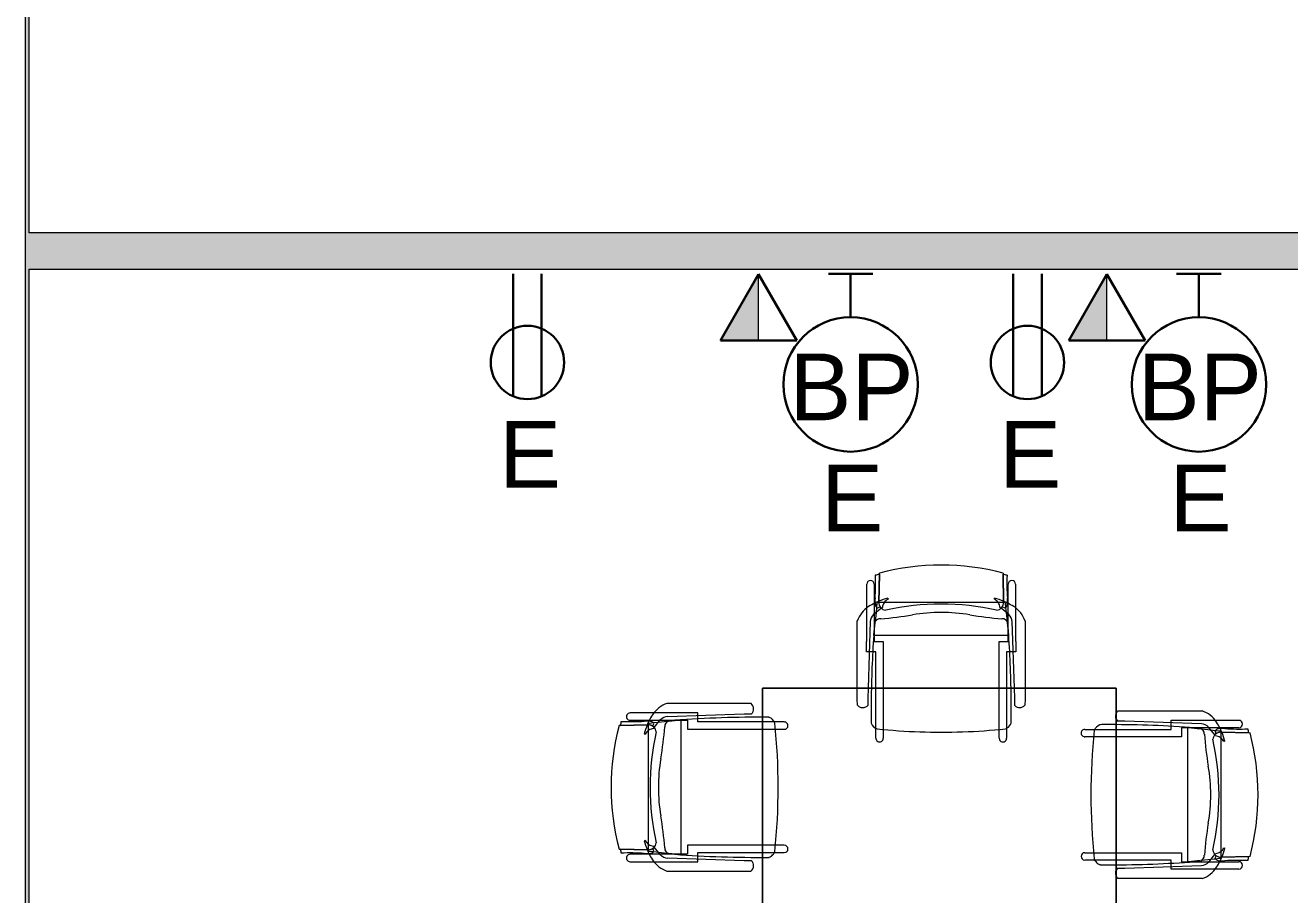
# Model space of a CAD drawing. Header units: inches. Extents: x 385 to 2249, y -1773 to -36.
# Drawn here: x 977.9 to 1148.5, y -1220.2 to -1102.9 of the extents above; entities that cross this region are included whole.
import ezdxf

# ---------------------------------------------------------------- set-up
doc = ezdxf.new("R2010")
doc.units = ezdxf.units.IN
doc.header["$MEASUREMENT"] = 0
for name, color, linetype, lineweight in [('A-ANNO-NOTE', 131, 'Continuous', 30), ('A-WALL-PATT', 111, 'Continuous', 13), ('I-FURN', 30, 'Continuous', 9), ('I-WALL', 2, 'Continuous', 13)]:
    doc.layers.add(name, color=color, linetype=linetype, lineweight=lineweight)
doc.styles.add('Swis721 Lt BT', font='swissl.ttf', dxfattribs={"height": 9})

# ---------------------------------------------------------------- blocks, each defined once
blk = doc.blocks.new('GIANT CONFERENCE TABLE2 - GIANT CONFERENCE TABLE-5500178-Level 7 POWER _ SIGNAL')
at = {"layer": 'I-FURN'}
for p, q in [((1125.1, -1192.34), (1077.39, -1192.34)), ((1077.39, -1192.34), (1077.39, -1335.92)), ((1077.39, -1335.92), (1077.39, -1192.34)), ((1077.39, -1192.34), (1125.1, -1192.34)), ((1125.1, -1335.92), (1125.1, -1192.34)), ((1125.1, -1192.34), (1125.1, -1335.92)), ((1077.39, -1335.92), (1125.1, -1335.92)), ((1125.1, -1335.92), (1077.39, -1335.92))]:
    blk.add_line(p, q, dxfattribs=at)
blk = doc.blocks.new('F-Haworth_Chair_X99-Seminar - X99 Seminar Chair with Glides-5157301-Level 7 POWER _ SIGNAL')
at = {"layer": 'I-FURN'}
for p, q in [((-8.34, 11.52), (-8.42, 7.57)), ((-8.42, 7.57), (-8.34, 11.37)), ((8.42, 7.57), (8.34, 11.52)), ((8.34, 11.37), (8.42, 7.57)), ((-10.04, 10.02), (-10.04, 6.81)), ((-9.04, 7.4), (-9.04, 10.02)), ((9.04, 10.02), (9.04, 7.4)), ((10.04, 6.81), (10.04, 10.02)), ((-9.04, 5.99), (-9.04, 7.4)), ((-8.68, 6.87), (-8.75, 6.22)), ((-8.62, 7.42), (-8.68, 6.87)), ((-8.6, 7.6), (-8.62, 7.43)), ((-8.61, 6.81), (-8.23, 6.95)), ((-8.49, 7.6), (-8.56, 7.6)), ((-7.65, 7.6), (-8.4, 7.6)), ((-8.03, 6.81), (-7.95, 6.87)), ((7.65, 7.6), (-7.65, 7.6)), ((-7.18, 7.99), (-7.21, 8.13)), ((7.21, 8.13), (7.18, 7.99)), ((8.4, 7.6), (7.65, 7.6)), ((7.95, 6.87), (8.03, 6.81)), ((8.23, 6.95), (8.61, 6.81)), ((8.56, 7.6), (8.49, 7.6)), ((8.62, 7.43), (8.6, 7.6)), ((8.68, 6.87), (8.62, 7.42)), ((8.75, 6.22), (8.68, 6.87)), ((9.04, 7.4), (9.04, 5.99)), ((-10.04, 6.81), (-10.04, 5)), ((-9.13, 5.92), (-8.07, 6.77)), ((-9.04, 3.62), (-9.04, 5.99)), ((-8.75, 6.22), (-8.88, 4.99)), ((8.07, 6.77), (9.13, 5.92)), ((8.88, 4.99), (8.75, 6.22)), ((9.04, 5.99), (9.04, 3.62)), ((10.04, 5), (10.04, 6.81)), ((-11.32, 5.06), (-11.32, -5.48)), ((-10.04, 4.99), (-10.04, 2.27)), ((-9.92, -5.36), (-9.57, 4.97)), ((-8.9, 4.8), (-9.07, 3.2)), ((-9.04, 3.43), (-9.04, 3.62)), ((-9.04, 3.12), (-9.04, 3.43)), ((-8.88, 4.99), (-8.89, 4.91)), ((8.89, 4.91), (8.88, 4.99)), ((9.07, 3.2), (8.9, 4.8)), ((9.04, 3.62), (9.04, 3.43)), ((9.04, 3.43), (9.04, 3.12)), ((9.57, 4.97), (9.92, -5.36)), ((10.04, 2.27), (10.04, 4.99)), ((11.32, -5.48), (11.32, 5.06)), ((-10.04, 2.27), (-10.07, 2.27)), ((-10.07, 2.27), (-10.07, 0.89)), ((-9.07, 3.2), (-9.07, 3.12)), ((-9.07, 3.12), (9.07, 3.12)), ((-9.04, 2.27), (-9.04, 3.12)), ((-7.83, 2.27), (-9.04, 2.27)), ((-7.83, -7.83), (-7.83, 2.27)), ((9.04, 2.27), (7.83, 2.27)), ((7.83, 2.27), (7.83, -7.83)), ((9.04, 3.12), (9.04, 2.27)), ((9.07, 3.12), (9.07, 3.2)), ((10.07, 2.27), (10.04, 2.27)), ((10.07, 0.89), (10.07, 2.27)), ((-10.07, 0.89), (-9.71, 0.89)), ((-9.71, 0.89), (-9.2, 0.89)), ((-9.2, 0.89), (-8.82, 0.89)), ((-8.82, 0.89), (-8.82, -7.83)), ((8.82, 0.89), (9.2, 0.89)), ((8.82, -7.83), (8.82, 0.89)), ((9.2, 0.89), (9.71, 0.89)), ((9.71, 0.89), (10.07, 0.89)), ((-11.32, -5.48), (-11.3, -6.32)), ((-9.92, -6.36), (-9.92, -5.36)), ((9.92, -5.36), (9.92, -6.36)), ((11.3, -6.32), (11.32, -5.48)), ((-8.82, -7.83), (-8.82, -9.44)), ((-7.83, -9.57), (-7.83, -7.83)), ((7.83, -7.83), (7.83, -9.57)), ((8.82, -9.44), (8.82, -7.83)), ((-8.82, -9.44), (-8.82, -10.78)), ((-7.83, -10.78), (-7.83, -9.57)), ((7.83, -9.57), (7.83, -10.78)), ((8.82, -10.78), (8.82, -9.44))]:
    blk.add_line(p, q, dxfattribs=at)
for centre, radius, start, end in [((0, -20.29), 32.89, 75.3075, 104.696), ((-9.54, 10.02), 0.498, 360, 180), ((-36.06, 10.03), 27.2, 355.9857, 2.5118), ((0, -20.73), 33.17, 104.5766, 105.5522), ((0, -20.73), 33.17, 74.4478, 75.4234), ((36.06, 10.03), 27.2, 177.4882, 184.0143), ((9.54, 10.02), 0.498, 360, 180), ((-7.87, 3.92), 3.63, 121.9522, 161.8211), ((-4.71, -1.15), 9.61, 116.0036, 121.9522), ((-5.2, 7.86), 3.74, 175.9857, 189.9064), ((-4.71, -1.15), 9.61, 113.5094, 116.0036), ((-8.28, 7.33), 0.613, 189.9064, 237.4573), ((-4.71, -1.15), 9.61, 112.927, 113.3607), ((-4.71, -1.15), 9.61, 105.0666, 112.7369), ((-7.37, 7.55), 1.05, 178.8214, 214.7998), ((-7.37, 7.55), 1.05, 178.8214, 264.0446), ((-6.55, 6.76), 1.38, 160.4467, 174.9122), ((-6.55, 6.76), 1.38, 147.5752, 160.4467), ((-6.55, 6.76), 1.38, 131.5158, 145.9813), ((0, -26.49), 33.83, 77.2285, 102.7715), ((-6.55, 6.76), 1.38, 117.0503, 131.5158), ((6.55, 6.76), 1.38, 34.0187, 62.9497), ((4.71, -1.15), 9.61, 67.2631, 74.9334), ((7.37, 7.55), 1.05, 275.9554, 1.1786), ((6.55, 6.76), 1.38, 5.0878, 32.4248), ((7.37, 7.55), 1.05, 325.2002, 1.1786), ((4.71, -1.15), 9.61, 66.6393, 67.073), ((4.71, -1.15), 9.61, 63.9964, 66.4906), ((8.28, 7.33), 0.613, 302.5427, 350.0936), ((5.2, 7.86), 3.74, 350.0936, 4.0143), ((4.71, -1.15), 9.61, 58.0478, 63.9964), ((7.87, 3.92), 3.63, 18.1789, 58.0478), ((-8.18, 4.9), 1.39, 132.8922, 177.1987), ((-8.24, 4.59), 0.763, 84.2338, 165.7662), ((-11.32, 48.08), 42.84, 274.2301, 280.0233), ((0, -15.97), 22.19, 79.9767, 100.0233), ((11.32, 48.08), 42.84, 259.9767, 265.7699), ((8.24, 4.59), 0.763, 14.2338, 95.7662), ((8.18, 4.9), 1.39, 2.8013, 47.1078), ((144.06, -7.32), 153.52, 175.4787, 180.1906), ((-144.06, -7.32), 153.52, 359.8094, 4.5213), ((-10.58, -5.68), 0.956, 221.8901, 314.1099), ((10.58, -5.68), 0.956, 225.8901, 318.1099), ((144.06, -7.32), 153.52, 180.1906, 180.5251), ((-144.06, -7.32), 153.52, 359.4749, 359.8094), ((-8.21, -8.28), 1.31, 200.0433, 212.5216), ((-8.21, -8.28), 1.31, 212.5216, 225), ((-8.21, -8.28), 1.31, 225, 237.4784), ((-8.21, -8.28), 1.31, 237.4784, 249.9567), ((0, 75.01), 84.96, 264.1475, 275.8525), ((8.21, -8.28), 1.31, 290.0433, 339.9567), ((-8.32, -10.78), 0.495, 180, 360), ((8.32, -10.78), 0.495, 180, 195), ((8.32, -10.78), 0.495, 195, 210), ((8.32, -10.78), 0.495, 210, 240), ((8.32, -10.78), 0.495, 240, 255), ((8.32, -10.78), 0.495, 255, 270), ((8.32, -10.78), 0.495, 270, 330), ((8.32, -10.78), 0.495, 330, 345), ((8.32, -10.78), 0.495, 345, 360)]:
    blk.add_arc(centre, radius, start, end, dxfattribs=at)
blk = doc.blocks.new('F-Haworth_Chair_X99-Seminar - X99 Seminar Chair with Glides-5228101-Level 7 POWER _ SIGNAL')
at = {"layer": 'I-FURN'}
for p, q in [((-8.82, 9.44), (-8.82, 10.78)), ((-7.83, 10.78), (-7.83, 9.57)), ((7.83, 9.57), (7.83, 10.78)), ((8.82, 10.78), (8.82, 9.44)), ((-8.82, 6.55), (-8.82, 9.44)), ((-7.83, 9.57), (-7.83, 6.55)), ((7.83, 6.55), (7.83, 9.57)), ((8.82, 9.44), (8.82, 6.55)), ((-11.32, 5.48), (-11.3, 6.32)), ((-11.32, -5.06), (-11.32, 5.48)), ((-9.92, 6.36), (-9.92, 5.36)), ((-9.92, 5.36), (-9.57, -4.97)), ((-8.82, -0.89), (-8.82, 6.55)), ((-7.83, 6.55), (-7.83, -2.27)), ((7.83, -2.27), (7.83, 6.55)), ((8.82, 6.55), (8.82, -0.89)), ((9.57, -4.97), (9.92, 5.36)), ((9.92, 5.36), (9.92, 6.36)), ((11.3, 6.32), (11.32, 5.48)), ((11.32, 5.48), (11.32, -5.06)), ((-10.07, -0.89), (-9.71, -0.89)), ((-10.07, -2.27), (-10.07, -0.89)), ((-9.71, -0.89), (-9.2, -0.89)), ((-9.2, -0.89), (-8.82, -0.89)), ((8.82, -0.89), (9.2, -0.89)), ((9.2, -0.89), (9.71, -0.89)), ((9.71, -0.89), (10.07, -0.89)), ((10.07, -0.89), (10.07, -2.27)), ((-10.04, -2.27), (-10.07, -2.27)), ((-10.04, -4.99), (-10.04, -2.27)), ((-9.07, -3.12), (9.07, -3.12)), ((-9.07, -3.2), (-9.07, -3.12)), ((-8.9, -4.8), (-9.07, -3.2)), ((-9.04, -2.27), (-9.04, -3.12)), ((-7.83, -2.27), (-9.04, -2.27)), ((-9.04, -3.12), (-9.04, -3.43)), ((9.04, -2.27), (7.83, -2.27)), ((9.07, -3.2), (8.9, -4.8)), ((9.04, -3.12), (9.04, -2.27)), ((9.04, -3.43), (9.04, -3.12)), ((9.07, -3.12), (9.07, -3.2)), ((10.04, -2.27), (10.04, -4.99)), ((10.07, -2.27), (10.04, -2.27)), ((-10.04, -6.81), (-10.04, -5)), ((-9.04, -3.43), (-9.04, -3.62)), ((-9.04, -3.62), (-9.04, -5.99)), ((-8.88, -4.99), (-8.89, -4.91)), ((-8.75, -6.22), (-8.88, -4.99)), ((8.88, -4.99), (8.75, -6.22)), ((8.89, -4.91), (8.88, -4.99)), ((9.04, -3.62), (9.04, -3.43)), ((9.04, -5.99), (9.04, -3.62)), ((10.04, -5), (10.04, -6.81)), ((-10.04, -10.02), (-10.04, -6.81)), ((-9.13, -5.92), (-8.07, -6.77)), ((-9.04, -5.99), (-9.04, -7.4)), ((-8.68, -6.87), (-8.75, -6.22)), ((-8.61, -6.81), (-8.23, -6.95)), ((-8.03, -6.81), (-7.95, -6.87)), ((7.95, -6.87), (8.03, -6.81)), ((8.07, -6.77), (9.13, -5.92)), ((8.23, -6.95), (8.61, -6.81)), ((8.75, -6.22), (8.68, -6.87)), ((9.04, -7.4), (9.04, -5.99)), ((10.04, -6.81), (10.04, -10.02)), ((-9.04, -7.4), (-9.04, -10.02)), ((-8.62, -7.42), (-8.68, -6.87)), ((-8.6, -7.6), (-8.62, -7.43)), ((-8.49, -7.6), (-8.56, -7.6)), ((-8.42, -7.57), (-8.34, -11.37)), ((-8.34, -11.52), (-8.42, -7.57)), ((-7.65, -7.6), (-8.4, -7.6)), ((7.65, -7.6), (-7.65, -7.6)), ((-7.18, -7.99), (-7.21, -8.13)), ((7.21, -8.13), (7.18, -7.99)), ((8.4, -7.6), (7.65, -7.6)), ((8.34, -11.37), (8.42, -7.57)), ((8.42, -7.57), (8.34, -11.52)), ((8.56, -7.6), (8.49, -7.6)), ((8.62, -7.43), (8.6, -7.6)), ((8.68, -6.87), (8.62, -7.42)), ((9.04, -10.02), (9.04, -7.4))]:
    blk.add_line(p, q, dxfattribs=at)
for centre, radius, start, end in [((-8.32, 10.78), 0.495, 0, 180), ((8.32, 10.78), 0.495, 165, 180), ((8.32, 10.78), 0.495, 135, 165), ((8.32, 10.78), 0.495, 105, 135), ((8.32, 10.78), 0.495, 90, 105), ((8.32, 10.78), 0.495, 75, 90), ((8.32, 10.78), 0.495, 60, 75), ((8.32, 10.78), 0.495, 45, 60), ((8.32, 10.78), 0.495, 30, 45), ((8.32, 10.78), 0.495, 0, 30), ((-8.21, 8.28), 1.31, 147.4784, 159.9567), ((144.06, 7.32), 153.52, 179.4749, 180.2884), ((-8.21, 8.28), 1.31, 135, 147.4784), ((-8.21, 8.28), 1.31, 110.0433, 135), ((0, -75.01), 84.96, 84.1475, 95.8525), ((8.21, 8.28), 1.31, 20.0433, 69.9567), ((-144.06, 7.32), 153.52, 359.7116, 0.5251), ((-10.58, 5.68), 0.956, 113.8571, 138.1099), ((-10.58, 5.68), 0.956, 98.5871, 111.7614), ((-10.58, 5.68), 0.956, 85.4129, 98.5871), ((-10.58, 5.68), 0.956, 72.2386, 85.4129), ((-10.58, 5.68), 0.956, 66.5381, 72.2386), ((-10.58, 5.68), 0.956, 45.8901, 66.5381), ((144.06, 7.32), 153.52, 180.2884, 184.5213), ((-144.06, 7.32), 153.52, 355.4787, 359.7116), ((10.58, 5.68), 0.956, 113.4619, 134.1099), ((10.58, 5.68), 0.956, 68.2386, 113.4619), ((10.58, 5.68), 0.956, 41.8901, 66.1429), ((-7.87, -3.92), 3.63, 198.1789, 238.0478), ((-8.18, -4.9), 1.39, 182.8013, 227.1078), ((-8.24, -4.59), 0.763, 194.2338, 275.7662), ((8.24, -4.59), 0.763, 264.2338, 345.7662), ((8.18, -4.9), 1.39, 312.8922, 357.1987), ((7.87, -3.92), 3.63, 301.9522, 341.8211), ((-8.28, -7.33), 0.613, 122.5427, 170.0936), ((-7.37, -7.55), 1.05, 95.9554, 181.1786), ((-11.32, -48.08), 42.84, 79.9767, 85.7699), ((0, 26.49), 33.83, 257.2285, 282.7715), ((0, 15.97), 22.19, 259.9767, 280.0233), ((11.32, -48.08), 42.84, 94.2301, 100.0233), ((7.37, -7.55), 1.05, 358.8214, 84.0446), ((8.28, -7.33), 0.613, 9.9064, 57.4573), ((-4.71, 1.15), 9.61, 238.0478, 243.9964), ((-5.2, -7.86), 3.74, 170.0936, 184.0143), ((-36.06, -10.03), 27.2, 357.4882, 4.0143), ((-4.71, 1.15), 9.61, 243.9964, 246.4906), ((-4.71, 1.15), 9.61, 246.6393, 247.073), ((-7.37, -7.55), 1.05, 145.2002, 181.1786), ((-4.71, 1.15), 9.61, 247.2631, 254.9334), ((-6.55, -6.76), 1.38, 185.0878, 199.5533), ((-6.55, -6.76), 1.38, 199.5533, 212.4248), ((-6.55, -6.76), 1.38, 214.0187, 242.9497), ((6.55, -6.76), 1.38, 297.0503, 311.5158), ((4.71, 1.15), 9.61, 285.0666, 292.7369), ((6.55, -6.76), 1.38, 311.5158, 325.9813), ((6.55, -6.76), 1.38, 327.5752, 340.4467), ((6.55, -6.76), 1.38, 340.4467, 354.9122), ((7.37, -7.55), 1.05, 358.8214, 34.7998), ((4.71, 1.15), 9.61, 292.927, 293.3607), ((4.71, 1.15), 9.61, 293.5094, 296.0036), ((36.06, -10.03), 27.2, 175.9857, 182.5118), ((5.2, -7.86), 3.74, 355.9857, 9.9064), ((4.71, 1.15), 9.61, 296.0036, 301.9522), ((-9.54, -10.02), 0.498, 180, 0), ((9.54, -10.02), 0.498, 180, 0), ((0, 20.73), 33.17, 254.4478, 255.4234), ((0, 20.29), 32.89, 255.304, 284.6925), ((0, 20.73), 33.17, 284.5766, 285.5522)]:
    blk.add_arc(centre, radius, start, end, dxfattribs=at)
blk = doc.blocks.new('F-Haworth_Chair_X99-Seminar - X99 Seminar Chair with Glides-V22-Level 7 POWER _ SIGNAL')
at = {"layer": 'I-FURN'}
for p, q in [((-8.82, 9.44), (-8.82, 10.78)), ((-7.83, 10.78), (-7.83, 9.57)), ((7.83, 9.57), (7.83, 10.78)), ((8.82, 10.78), (8.82, 9.44)), ((-8.82, 3.99), (-8.82, 9.44)), ((-7.83, 9.57), (-7.83, 3.99)), ((7.83, 3.99), (7.83, 9.57)), ((8.82, 9.44), (8.82, 3.99)), ((-11.32, 5.48), (-11.3, 6.32)), ((-11.32, 3.99), (-11.32, 5.48)), ((-9.92, 6.36), (-9.92, 5.36)), ((-9.92, 5.36), (-9.87, 3.99)), ((9.87, 3.99), (9.92, 5.36)), ((9.92, 5.36), (9.92, 6.36)), ((11.3, 6.32), (11.32, 5.48)), ((11.32, 5.48), (11.32, 3.99)), ((-11.32, -5.06), (-11.32, 3.99)), ((-9.87, 3.99), (-9.57, -4.97)), ((-8.82, -0.89), (-8.82, 3.99)), ((-7.83, 3.99), (-7.83, -2.27)), ((7.83, -2.27), (7.83, 3.99)), ((8.82, 3.99), (8.82, -0.89)), ((9.57, -4.97), (9.87, 3.99)), ((11.32, 3.99), (11.32, -5.06)), ((-10.07, -0.89), (-9.71, -0.89)), ((-10.07, -2.27), (-10.07, -0.89)), ((-9.71, -0.89), (-9.2, -0.89)), ((-9.2, -0.89), (-8.82, -0.89)), ((8.82, -0.89), (9.2, -0.89)), ((9.2, -0.89), (9.71, -0.89)), ((9.71, -0.89), (10.07, -0.89)), ((10.07, -0.89), (10.07, -2.27)), ((-10.04, -2.27), (-10.07, -2.27)), ((-10.04, -4.99), (-10.04, -2.27)), ((-9.07, -3.12), (9.07, -3.12)), ((-9.07, -3.2), (-9.07, -3.12)), ((-8.9, -4.8), (-9.07, -3.2)), ((-9.04, -2.27), (-9.04, -3.12)), ((-7.83, -2.27), (-9.04, -2.27)), ((-9.04, -3.12), (-9.04, -3.43)), ((9.04, -2.27), (7.83, -2.27)), ((9.07, -3.2), (8.9, -4.8)), ((9.04, -3.12), (9.04, -2.27)), ((9.04, -3.43), (9.04, -3.12)), ((9.07, -3.12), (9.07, -3.2)), ((10.04, -2.27), (10.04, -4.99)), ((10.07, -2.27), (10.04, -2.27)), ((-10.04, -6.81), (-10.04, -5)), ((-9.04, -3.43), (-9.04, -3.62)), ((-9.04, -3.62), (-9.04, -5.99)), ((-8.88, -4.99), (-8.89, -4.91)), ((-8.75, -6.22), (-8.88, -4.99)), ((8.88, -4.99), (8.75, -6.22)), ((8.89, -4.91), (8.88, -4.99)), ((9.04, -3.62), (9.04, -3.43)), ((9.04, -5.99), (9.04, -3.62)), ((10.04, -5), (10.04, -6.81)), ((-10.04, -10.02), (-10.04, -6.81)), ((-9.13, -5.92), (-8.07, -6.77)), ((-9.04, -5.99), (-9.04, -7.4)), ((-8.68, -6.87), (-8.75, -6.22)), ((-8.61, -6.81), (-8.23, -6.95)), ((-8.03, -6.81), (-7.95, -6.87)), ((7.95, -6.87), (8.03, -6.81)), ((8.07, -6.77), (9.13, -5.92)), ((8.23, -6.95), (8.61, -6.81)), ((8.75, -6.22), (8.68, -6.87)), ((9.04, -7.4), (9.04, -5.99)), ((10.04, -6.81), (10.04, -10.02)), ((-9.04, -7.4), (-9.04, -10.02)), ((-8.62, -7.42), (-8.68, -6.87)), ((-8.6, -7.6), (-8.62, -7.43)), ((-8.49, -7.6), (-8.56, -7.6)), ((-8.42, -7.57), (-8.34, -11.37)), ((-8.34, -11.52), (-8.42, -7.57)), ((-7.65, -7.6), (-8.4, -7.6)), ((7.65, -7.6), (-7.65, -7.6)), ((-7.18, -7.99), (-7.21, -8.13)), ((7.21, -8.13), (7.18, -7.99)), ((8.4, -7.6), (7.65, -7.6)), ((8.34, -11.37), (8.42, -7.57)), ((8.42, -7.57), (8.34, -11.52)), ((8.56, -7.6), (8.49, -7.6)), ((8.62, -7.43), (8.6, -7.6)), ((8.68, -6.87), (8.62, -7.42)), ((9.04, -10.02), (9.04, -7.4))]:
    blk.add_line(p, q, dxfattribs=at)
for centre, radius, start, end in [((-8.32, 10.78), 0.495, 150, 180), ((-8.32, 10.78), 0.495, 0, 150), ((8.32, 10.78), 0.495, 165, 180), ((8.32, 10.78), 0.495, 45, 165), ((8.32, 10.78), 0.495, 15, 45), ((8.32, 10.78), 0.495, 0, 15), ((-8.21, 8.28), 1.31, 122.5216, 159.9567), ((144.06, 7.32), 153.52, 179.4749, 181.2435), ((-8.21, 8.28), 1.31, 110.0433, 122.5216), ((0, -75.01), 84.96, 91.9508, 95.8525), ((0, -75.01), 84.96, 88.0492, 91.9508), ((0, -75.01), 84.96, 84.1475, 88.0492), ((8.21, 8.28), 1.31, 20.0433, 69.9567), ((-144.06, 7.32), 153.52, 358.7565, 0.5251), ((-10.58, 5.68), 0.956, 45.8901, 138.1099), ((10.58, 5.68), 0.956, 120.9356, 134.1099), ((10.58, 5.68), 0.956, 94.5871, 120.9356), ((10.58, 5.68), 0.956, 81.4129, 94.5871), ((10.58, 5.68), 0.956, 68.2386, 81.4129), ((10.58, 5.68), 0.956, 41.8901, 68.2386), ((144.06, 7.32), 153.52, 181.2435, 184.5213), ((-144.06, 7.32), 153.52, 355.4787, 358.7565), ((-7.87, -3.92), 3.63, 198.1789, 238.0478), ((-8.18, -4.9), 1.39, 182.8013, 227.1078), ((-8.24, -4.59), 0.763, 194.2338, 275.7662), ((8.24, -4.59), 0.763, 264.2338, 345.7662), ((8.18, -4.9), 1.39, 312.8922, 357.1987), ((7.87, -3.92), 3.63, 301.9522, 341.8211), ((-8.28, -7.33), 0.613, 122.5427, 170.0936), ((-7.37, -7.55), 1.05, 95.9554, 181.1786), ((-11.32, -48.08), 42.84, 79.9767, 85.7699), ((0, 26.49), 33.83, 257.2285, 282.7715), ((0, 15.97), 22.19, 259.9767, 280.0233), ((11.32, -48.08), 42.84, 94.2301, 100.0233), ((7.37, -7.55), 1.05, 358.8214, 84.0446), ((8.28, -7.33), 0.613, 9.9064, 57.4573), ((-4.71, 1.15), 9.61, 238.0478, 243.9964), ((-5.2, -7.86), 3.74, 170.0936, 184.0143), ((-36.06, -10.03), 27.2, 357.4882, 4.0143), ((-4.71, 1.15), 9.61, 243.9964, 246.4906), ((-4.71, 1.15), 9.61, 246.6393, 247.073), ((-7.37, -7.55), 1.05, 145.2002, 181.1786), ((-4.71, 1.15), 9.61, 247.2631, 254.9334), ((-6.55, -6.76), 1.38, 185.0878, 199.5533), ((-6.55, -6.76), 1.38, 199.5533, 212.4248), ((-6.55, -6.76), 1.38, 214.0187, 228.4842), ((-6.55, -6.76), 1.38, 228.4842, 242.9497), ((6.55, -6.76), 1.38, 297.0503, 325.9813), ((4.71, 1.15), 9.61, 285.0666, 292.7369), ((6.55, -6.76), 1.38, 327.5752, 354.9122), ((7.37, -7.55), 1.05, 358.8214, 34.7998), ((4.71, 1.15), 9.61, 292.927, 293.3607), ((4.71, 1.15), 9.61, 293.5094, 296.0036), ((36.06, -10.03), 27.2, 175.9857, 182.5118), ((5.2, -7.86), 3.74, 355.9857, 9.9064), ((4.71, 1.15), 9.61, 296.0036, 301.9522), ((-9.54, -10.02), 0.498, 180, 0), ((9.54, -10.02), 0.498, 180, 0), ((0, 20.73), 33.17, 254.4478, 255.4234), ((0, 20.29), 32.89, 255.304, 284.6925), ((0, 20.73), 33.17, 284.5766, 285.5522)]:
    blk.add_arc(centre, radius, start, end, dxfattribs=at)

msp = doc.modelspace()

# ---------------------------------------------------------------- hatches: boundary and pattern name
at = {"layer": 'A-ANNO-NOTE', "lineweight": 9}
for points in [[(1076.86, -1145.43), (1076.86, -1136.49), (1071.71, -1145.43)], [(1123.86, -1145.43), (1123.86, -1136.49), (1118.71, -1145.43)]]:
    msp.add_hatch(color=256, dxfattribs=at).paths.add_polyline_path(points, flags=0)
at = {"layer": 'A-WALL-PATT', "lineweight": 9}
h = msp.add_hatch(color=7, dxfattribs=at)
h.paths.add_polyline_path([(978.41, -1394.76), (978.41, -1394.51), (977.91, -1394.51), (977.91, -1394.76)], flags=0)
h.paths.add_polyline_path([(978.41, -1358.51), (978.41, -1096.9), (977.91, -1096.9), (977.91, -1358.51)], flags=0)
msp.add_hatch(color=7, dxfattribs=at).paths.add_polyline_path([(1212.77, -1135.79), (1212.77, -1130.91), (978.41, -1130.91), (978.41, -1135.79), (1166.57, -1135.79)], flags=0)

# ---------------------------------------------------------------- linework, layer by layer
at = {"layer": 'A-ANNO-NOTE'}
for p, q in [((1043.75, -1136.44), (1043.75, -1152.97)), ((1047.58, -1136.44), (1047.58, -1152.97)), ((1047.58, -1136.44), (1047.58, -1152.97)), ((1076.86, -1136.49), (1071.71, -1145.43)), ((1076.86, -1136.49), (1082.02, -1145.43)), ((1086.27, -1136.44), (1092.27, -1136.44)), ((1089.27, -1136.44), (1089.27, -1142.3)), ((1111.23, -1136.44), (1111.23, -1152.97)), ((1115.06, -1136.44), (1115.06, -1152.97)), ((1115.06, -1136.44), (1115.06, -1152.97)), ((1123.86, -1136.49), (1118.71, -1145.43)), ((1123.86, -1136.49), (1129.02, -1145.43)), ((1133.27, -1136.44), (1139.27, -1136.44)), ((1136.27, -1136.44), (1136.27, -1142.3)), ((1082.02, -1145.43), (1071.71, -1145.43)), ((1129.02, -1145.43), (1118.71, -1145.43))]:
    msp.add_line(p, q, dxfattribs=at)
at = {"layer": 'A-ANNO-NOTE', "lineweight": 9}
for p, q in [((1076.86, -1136.49), (1071.71, -1145.43)), ((1076.86, -1145.43), (1076.86, -1136.49)), ((1123.86, -1136.49), (1118.71, -1145.43)), ((1123.86, -1145.43), (1123.86, -1136.49)), ((1071.71, -1145.43), (1076.86, -1145.43)), ((1118.71, -1145.43), (1123.86, -1145.43))]:
    msp.add_line(p, q, dxfattribs=at)
at = {"layer": 'A-ANNO-NOTE'}
for centre, radius in [((1089.27, -1151.37), 9.07), ((1136.27, -1151.37), 9.07), ((1045.67, -1148.4), 4.95), ((1113.14, -1148.4), 4.95)]:
    msp.add_circle(centre, radius, dxfattribs=at)
at = {"layer": 'I-WALL', "color": 8, "lineweight": 20}
for p, q in [((977.91, -1096.9), (977.91, -1358.51)), ((978.41, -1130.91), (978.41, -1096.9)), ((1198.11, -1130.91), (978.41, -1130.91)), ((978.41, -1358.51), (978.41, -1135.79)), ((978.41, -1135.79), (1212.77, -1135.79))]:
    msp.add_line(p, q, dxfattribs=at)

# ---------------------------------------------------------------- block references
at = {"layer": 'I-FURN'}
for name, p, rotation in [('F-Haworth_Chair_X99-Seminar - X99 Seminar Chair with Glides-V22-Level 7 POWER _ SIGNAL', (1101.5, -1188.35), 180), ('F-Haworth_Chair_X99-Seminar - X99 Seminar Chair with Glides-5157301-Level 7 POWER _ SIGNAL', (1069.55, -1205.74), 89.99999999999999), ('F-Haworth_Chair_X99-Seminar - X99 Seminar Chair with Glides-5228101-Level 7 POWER _ SIGNAL', (1131.65, -1206.74), 90.00000000000001)]:
    msp.add_blockref(name, p, dxfattribs=dict(at, rotation=rotation))
msp.add_blockref('GIANT CONFERENCE TABLE2 - GIANT CONFERENCE TABLE-5500178-Level 7 POWER _ SIGNAL', (0, 0), dxfattribs=at)

# ---------------------------------------------------------------- texts
at = {"layer": 'A-ANNO-NOTE', "lineweight": 9, "char_height": 9, "attachment_point": 1, "style": 'Swis721 Lt BT'}
for s, insert, width in [('BP', (1080.99, -1147.2), 19.392), ('BP', (1127.99, -1147.2), 19.392), ('E', (1041.83, -1156.29), 9.393), ('E', (1109.31, -1156.29), 9.393), ('E', (1085.29, -1162.18), 9.393), ('E', (1132.29, -1162.18), 9.393)]:
    msp.add_mtext(s, dxfattribs=dict(at, insert=insert, width=width))

doc.saveas('drawing.dxf')
